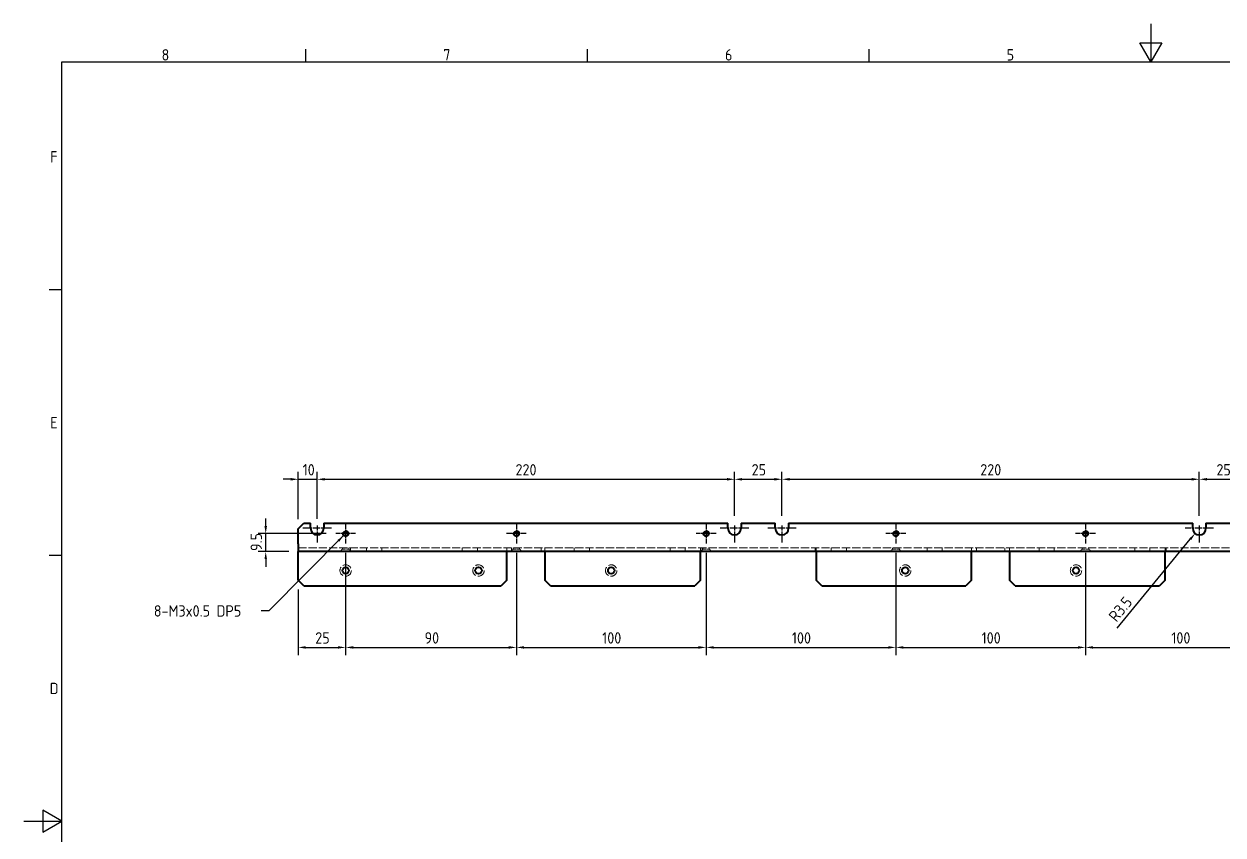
# Model space of a CAD drawing. Header units: millimetres. Extents: x 0 to 1188, y 0 to 840.
# Drawn here: x 0 to 632, y 413 to 840 of the extents above; entities that cross this region are included whole.
import ezdxf

# ---------------------------------------------------------------- set-up
doc = ezdxf.new("R2010")
doc.units = ezdxf.units.MM
doc.header["$LTSCALE"] = 2
doc.linetypes.add('CHAIN', pattern=[0.3543, 0.2362, -0.0295, 0.0591, -0.0295])
doc.linetypes.add('DASHED', pattern=[0.2067, 0.1654, -0.0413])
doc.layers.get('0').update_dxf_attribs({"color": 3, "lineweight": 25})
for name, color, linetype, lineweight in [('가려진 것(ISO)', 2, 'DASHED', 18), ('가시적인 것(ISO)', 3, 'Continuous', 40), ('가시적인 좁은 것(ISO)', 3, 'Continuous', 35), ('경계(ISO)', 7, 'Continuous', 25), ('기호(ISO)', 5, 'Continuous', 25), ('중심 표식(ISO)', 1, 'Continuous', 25), ('치수(ISO)', 2, 'Continuous', 25)]:
    doc.layers.add(name, color=color, linetype=linetype, lineweight=lineweight)
doc.styles.add('문자 텍스트_M2B', font='isocp.shx')
doc.styles.add('치수 텍스트_PSTEK_POSCO', font='isocp.shx')
doc.dimstyles.new('치수_PSTEK_POSCO', dxfattribs={"dimscale": 2, "dimtxt": 3, "dimasz": 2, "dimexe": 2, "dimexo": 2.5, "dimgap": 1, "dimtad": 1, "dimrnd": 1e-08, "dimdsep": 46, "dimtxsty": '치수 텍스트_PSTEK_POSCO', "dimcen": 0.09, "dimdle": 10, "dimclrd": 7, "dimclre": 7, "dimclrt": 2, "dimadec": 1, "dimazin": 2, "dimtfac": 1, "dimtmove": 0, "dimatfit": 3, "dimfxl": 0, "dimtolj": 1, "dimlwd": -1, "dimlwe": -1, "dimarcsym": 0})
doc.dimstyles.new('치수_PSTEK_POSCO$7', dxfattribs={"dimscale": 2, "dimtxt": 3, "dimasz": 2, "dimexe": 2, "dimexo": 2.5, "dimgap": 1, "dimtad": 1, "dimrnd": 1e-08, "dimdsep": 46, "dimtxsty": '치수 텍스트_PSTEK_POSCO', "dimcen": 0.09, "dimdle": 10, "dimclrd": 7, "dimclre": 7, "dimclrt": 2, "dimadec": 1, "dimazin": 2, "dimtfac": 1, "dimtmove": 0, "dimatfit": 3, "dimfxl": 0, "dimtolj": 1, "dimlwd": -1, "dimlwe": -1, "dimarcsym": 0})

# ---------------------------------------------------------------- blocks, each defined once
blk = doc.blocks.new('경계 Default Border')
at = {"layer": '경계(ISO)'}
for p, q in [((74.25, 410), (74.25, 413.4)), ((148.5, 410), (148.5, 413.4)), ((222.75, 410), (222.75, 413.4)), ((10, 350), (6.6, 350)), ((10, 280), (6.6, 280))]:
    blk.add_line(p, q, dxfattribs=at)
at = {"layer": '경계(ISO)', "flags": 128}
for points in [[(297, 420), (297, 410), (294.11, 415), (299.89, 415), (297, 410)], [(10, 10), (10, 410), (584, 410), (584, 10), (10, 10)], [(0, 210), (10, 210), (5, 212.89), (5, 207.11), (10, 210)]]:
    blk.add_lwpolyline(points, dxfattribs=at)
at = {"layer": '경계(ISO)', "color": 2, "char_height": 3, "attachment_point": 7, "style": '문자 텍스트_M2B'}
for s, insert in [('8', (36.27, 410.37)), ('7', (110.52, 410.39)), ('6', (184.77, 410.37)), ('5', (259.02, 410.37)), ('F', (6.93, 383.5)), ('E', (6.93, 313.47)), ('D', (6.77, 243.47))]:
    blk.add_mtext(s, dxfattribs=dict(at, insert=insert))
blk = doc.blocks.new('*D50')
at = {"layer": 'Defpoints', "color": 0, "transparency": 16777216}
for p in [(154.57, 600.14), (144.57, 574.06), (154.57, 574.31)]:
    blk.add_point(p, dxfattribs=at)
at = {"layer": '치수(ISO)', "color": 7, "transparency": 16777216}
for p, q in [((144.57, 579.06), (144.57, 604.14)), ((154.57, 579.31), (154.57, 604.14)), ((140.57, 600.14), (136.57, 600.14)), ((144.57, 600.14), (154.57, 600.14)), ((158.57, 600.14), (162.57, 600.14))]:
    blk.add_line(p, q, dxfattribs=at)
for points in [[(140.57, 600.81), (140.57, 599.47), (144.57, 600.14)], [(158.57, 600.81), (158.57, 599.47), (154.57, 600.14)]]:
    blk.add_solid(points, dxfattribs=at)
at = {"layer": '치수(ISO)', "color": 2, "transparency": 16777216, "insert": (146.87, 605.14), "char_height": 6, "attachment_point": 4, "style": '치수 텍스트_PSTEK_POSCO'}
blk.add_mtext('\\A1;10', dxfattribs=at)
blk = doc.blocks.new('*D51')
at = {"layer": 'Defpoints', "color": 0, "transparency": 16777216}
for p in [(374.57, 600.14), (374.57, 575.81), (154.57, 574.31)]:
    blk.add_point(p, dxfattribs=at)
at = {"layer": '치수(ISO)', "color": 7, "transparency": 16777216}
for p, q in [((154.57, 579.31), (154.57, 604.14)), ((374.57, 580.81), (374.57, 604.14)), ((158.57, 600.14), (370.57, 600.14))]:
    blk.add_line(p, q, dxfattribs=at)
for points in [[(158.57, 600.81), (158.57, 599.47), (154.57, 600.14)], [(370.57, 600.81), (370.57, 599.47), (374.57, 600.14)]]:
    blk.add_solid(points, dxfattribs=at)
at = {"layer": '치수(ISO)', "color": 2, "transparency": 16777216, "insert": (259.11, 605.14), "char_height": 6, "attachment_point": 4, "style": '치수 텍스트_PSTEK_POSCO'}
blk.add_mtext('\\A1;220', dxfattribs=at)
blk = doc.blocks.new('*D52')
at = {"layer": 'Defpoints', "color": 0, "transparency": 16777216}
for p in [(399.57, 600.14), (374.57, 575.81), (399.57, 575.81)]:
    blk.add_point(p, dxfattribs=at)
at = {"layer": '치수(ISO)', "color": 7, "transparency": 16777216}
for p, q in [((374.57, 580.81), (374.57, 604.14)), ((399.57, 580.81), (399.57, 604.14)), ((378.57, 600.14), (395.57, 600.14))]:
    blk.add_line(p, q, dxfattribs=at)
for points in [[(378.57, 600.81), (378.57, 599.47), (374.57, 600.14)], [(395.57, 600.81), (395.57, 599.47), (399.57, 600.14)]]:
    blk.add_solid(points, dxfattribs=at)
at = {"layer": '치수(ISO)', "color": 2, "transparency": 16777216, "insert": (383.59, 605.14), "char_height": 6, "attachment_point": 4, "style": '치수 텍스트_PSTEK_POSCO'}
blk.add_mtext('\\A1;25', dxfattribs=at)
blk = doc.blocks.new('*D53')
at = {"layer": 'Defpoints', "color": 0, "transparency": 16777216}
for p in [(619.57, 600.14), (399.57, 575.81), (619.57, 575.81)]:
    blk.add_point(p, dxfattribs=at)
at = {"layer": '치수(ISO)', "color": 7, "transparency": 16777216}
for p, q in [((399.57, 580.81), (399.57, 604.14)), ((619.57, 580.81), (619.57, 604.14)), ((403.57, 600.14), (615.57, 600.14))]:
    blk.add_line(p, q, dxfattribs=at)
for points in [[(403.57, 600.81), (403.57, 599.47), (399.57, 600.14)], [(615.57, 600.81), (615.57, 599.47), (619.57, 600.14)]]:
    blk.add_solid(points, dxfattribs=at)
at = {"layer": '치수(ISO)', "color": 2, "transparency": 16777216, "insert": (504.11, 605.14), "char_height": 6, "attachment_point": 4, "style": '치수 텍스트_PSTEK_POSCO'}
blk.add_mtext('\\A1;220', dxfattribs=at)
blk = doc.blocks.new('*D54')
at = {"layer": 'Defpoints', "color": 0, "transparency": 16777216}
for p in [(644.57, 600.14), (619.57, 575.81), (644.57, 575.81)]:
    blk.add_point(p, dxfattribs=at)
at = {"layer": '치수(ISO)', "color": 7, "transparency": 16777216}
for p, q in [((619.57, 580.81), (619.57, 604.14)), ((644.57, 580.81), (644.57, 604.14)), ((623.57, 600.14), (640.57, 600.14))]:
    blk.add_line(p, q, dxfattribs=at)
for points in [[(623.57, 600.81), (623.57, 599.47), (619.57, 600.14)], [(640.57, 600.81), (640.57, 599.47), (644.57, 600.14)]]:
    blk.add_solid(points, dxfattribs=at)
at = {"layer": '치수(ISO)', "color": 2, "transparency": 16777216, "insert": (628.59, 605.14), "char_height": 6, "attachment_point": 4, "style": '치수 텍스트_PSTEK_POSCO'}
blk.add_mtext('\\A1;25', dxfattribs=at)
blk = doc.blocks.new('*D57')
at = {"layer": 'Defpoints', "color": 0, "transparency": 16777216}
for p in [(127.43, 571.56), (164.34, 571.56), (144.57, 562.06)]:
    blk.add_point(p, dxfattribs=at)
at = {"layer": '치수(ISO)', "color": 7, "transparency": 16777216}
for p, q in [((127.43, 575.56), (127.43, 579.56)), ((159.34, 571.56), (123.43, 571.56)), ((127.43, 562.06), (127.43, 571.56)), ((139.57, 562.06), (123.43, 562.06)), ((127.43, 558.06), (127.43, 554.06))]:
    blk.add_line(p, q, dxfattribs=at)
for points in [[(126.76, 575.56), (128.1, 575.56), (127.43, 571.56)], [(126.76, 558.06), (128.1, 558.06), (127.43, 562.06)]]:
    blk.add_solid(points, dxfattribs=at)
at = {"layer": '치수(ISO)', "color": 2, "transparency": 16777216, "insert": (122.43, 562.37), "char_height": 6, "attachment_point": 4, "rotation": 90, "style": '치수 텍스트_PSTEK_POSCO'}
blk.add_mtext('\\A1;9.5', dxfattribs=at)
blk = doc.blocks.new('*D59')
at = {"layer": 'Defpoints', "color": 0, "transparency": 16777216}
for p in [(169.57, 566.33), (144.57, 547.06), (169.57, 511.56)]:
    blk.add_point(p, dxfattribs=at)
at = {"layer": '치수(ISO)', "color": 7, "transparency": 16777216}
for p, q in [((169.57, 561.33), (169.57, 507.56)), ((144.57, 542.06), (144.57, 507.56)), ((148.57, 511.56), (165.57, 511.56))]:
    blk.add_line(p, q, dxfattribs=at)
for points in [[(148.57, 512.23), (148.57, 510.9), (144.57, 511.56)], [(165.57, 512.23), (165.57, 510.9), (169.57, 511.56)]]:
    blk.add_solid(points, dxfattribs=at)
at = {"layer": '치수(ISO)', "color": 2, "transparency": 16777216, "insert": (153.55, 516.56), "char_height": 6, "attachment_point": 4, "style": '치수 텍스트_PSTEK_POSCO'}
blk.add_mtext('\\A1;25', dxfattribs=at)
blk = doc.blocks.new('*D60')
at = {"layer": 'Defpoints', "color": 0, "transparency": 16777216}
for p in [(169.57, 566.33), (259.57, 566.33), (259.57, 511.56)]:
    blk.add_point(p, dxfattribs=at)
at = {"layer": '치수(ISO)', "color": 7, "transparency": 16777216}
for p, q in [((169.57, 561.33), (169.57, 507.56)), ((259.57, 561.33), (259.57, 507.56)), ((173.57, 511.56), (255.57, 511.56))]:
    blk.add_line(p, q, dxfattribs=at)
for points in [[(173.57, 512.23), (173.57, 510.9), (169.57, 511.56)], [(255.57, 512.23), (255.57, 510.9), (259.57, 511.56)]]:
    blk.add_solid(points, dxfattribs=at)
at = {"layer": '치수(ISO)', "color": 2, "transparency": 16777216, "insert": (211.16, 516.56), "char_height": 6, "attachment_point": 4, "style": '치수 텍스트_PSTEK_POSCO'}
blk.add_mtext('\\A1;90', dxfattribs=at)
blk = doc.blocks.new('*D61')
at = {"layer": 'Defpoints', "color": 0, "transparency": 16777216}
for p in [(259.57, 566.33), (359.57, 566.33), (359.57, 511.56)]:
    blk.add_point(p, dxfattribs=at)
at = {"layer": '치수(ISO)', "color": 7, "transparency": 16777216}
for p, q in [((259.57, 561.33), (259.57, 507.56)), ((359.57, 561.33), (359.57, 507.56)), ((263.57, 511.56), (355.57, 511.56))]:
    blk.add_line(p, q, dxfattribs=at)
for points in [[(263.57, 512.23), (263.57, 510.9), (259.57, 511.56)], [(355.57, 512.23), (355.57, 510.9), (359.57, 511.56)]]:
    blk.add_solid(points, dxfattribs=at)
at = {"layer": '치수(ISO)', "color": 2, "transparency": 16777216, "insert": (304.79, 516.56), "char_height": 6, "attachment_point": 4, "style": '치수 텍스트_PSTEK_POSCO'}
blk.add_mtext('\\A1;100', dxfattribs=at)
blk = doc.blocks.new('*D62')
at = {"layer": 'Defpoints', "color": 0, "transparency": 16777216}
for p in [(359.57, 566.33), (459.57, 566.33), (459.57, 511.56)]:
    blk.add_point(p, dxfattribs=at)
at = {"layer": '치수(ISO)', "color": 7, "transparency": 16777216}
for p, q in [((359.57, 561.33), (359.57, 507.56)), ((459.57, 561.33), (459.57, 507.56)), ((363.57, 511.56), (455.57, 511.56))]:
    blk.add_line(p, q, dxfattribs=at)
for points in [[(363.57, 512.23), (363.57, 510.9), (359.57, 511.56)], [(455.57, 512.23), (455.57, 510.9), (459.57, 511.56)]]:
    blk.add_solid(points, dxfattribs=at)
at = {"layer": '치수(ISO)', "color": 2, "transparency": 16777216, "insert": (404.79, 516.56), "char_height": 6, "attachment_point": 4, "style": '치수 텍스트_PSTEK_POSCO'}
blk.add_mtext('\\A1;100', dxfattribs=at)
blk = doc.blocks.new('*D63')
at = {"layer": 'Defpoints', "color": 0, "transparency": 16777216}
for p in [(459.57, 566.33), (559.57, 566.33), (559.57, 511.56)]:
    blk.add_point(p, dxfattribs=at)
at = {"layer": '치수(ISO)', "color": 7, "transparency": 16777216}
for p, q in [((459.57, 561.33), (459.57, 507.56)), ((559.57, 561.33), (559.57, 507.56)), ((463.57, 511.56), (555.57, 511.56))]:
    blk.add_line(p, q, dxfattribs=at)
for points in [[(463.57, 512.23), (463.57, 510.9), (459.57, 511.56)], [(555.57, 512.23), (555.57, 510.9), (559.57, 511.56)]]:
    blk.add_solid(points, dxfattribs=at)
at = {"layer": '치수(ISO)', "color": 2, "transparency": 16777216, "insert": (504.79, 516.56), "char_height": 6, "attachment_point": 4, "style": '치수 텍스트_PSTEK_POSCO'}
blk.add_mtext('\\A1;100', dxfattribs=at)
blk = doc.blocks.new('*D64')
at = {"layer": 'Defpoints', "color": 0, "transparency": 16777216}
for p in [(559.57, 566.33), (659.57, 566.33), (659.57, 511.56)]:
    blk.add_point(p, dxfattribs=at)
at = {"layer": '치수(ISO)', "color": 7, "transparency": 16777216}
for p, q in [((559.57, 561.33), (559.57, 507.56)), ((659.57, 561.33), (659.57, 507.56)), ((563.57, 511.56), (655.57, 511.56))]:
    blk.add_line(p, q, dxfattribs=at)
for points in [[(563.57, 512.23), (563.57, 510.9), (559.57, 511.56)], [(655.57, 512.23), (655.57, 510.9), (659.57, 511.56)]]:
    blk.add_solid(points, dxfattribs=at)
at = {"layer": '치수(ISO)', "color": 2, "transparency": 16777216, "insert": (604.79, 516.56), "char_height": 6, "attachment_point": 4, "style": '치수 텍스트_PSTEK_POSCO'}
blk.add_mtext('\\A1;100', dxfattribs=at)
blk = doc.blocks.new('*D68')
at = {"layer": 'Defpoints', "color": 0, "transparency": 16777216}
for p in [(617.34, 571.61), (619.57, 574.31)]:
    blk.add_point(p, dxfattribs=at)
at = {"layer": '치수(ISO)', "color": 7, "transparency": 16777216}
blk.add_line((576.21, 521.71), (614.8, 568.53), dxfattribs=at)
blk.add_solid([(614.28, 568.95), (615.31, 568.1), (617.34, 571.61)], dxfattribs=at)
at = {"layer": '치수(ISO)', "color": 2, "transparency": 16777216, "insert": (573.63, 526.43), "char_height": 6, "attachment_point": 4, "rotation": 50.50543, "style": '치수 텍스트_PSTEK_POSCO'}
blk.add_mtext('\\A1;R3.5', dxfattribs=at)

msp = doc.modelspace()

# ---------------------------------------------------------------- linework, layer by layer
at = {"layer": '가려진 것(ISO)', "ltscale": 13.080328}
msp.add_line((144.5685, 564.0641), (874.5685, 564.0641), dxfattribs=at)
at = {"layer": '가려진 것(ISO)', "ltscale": 1.750771}
for p, q in [((167.8685, 563.3641), (166.5685, 562.0641)), ((171.2685, 563.3641), (172.5685, 562.0641)), ((257.8685, 563.3641), (256.5685, 562.0641)), ((261.2685, 563.3641), (262.5685, 562.0641)), ((357.8685, 563.3641), (356.5685, 562.0641)), ((361.2685, 563.3641), (362.5685, 562.0641)), ((457.8685, 563.3641), (456.5685, 562.0641)), ((461.2685, 563.3641), (462.5685, 562.0641)), ((557.8685, 563.3641), (556.5685, 562.0641)), ((561.2685, 563.3641), (562.5685, 562.0641))]:
    msp.add_line(p, q, dxfattribs=at)
at = {"layer": '가려진 것(ISO)', "ltscale": 0.666544}
for p, q in [((167.8685, 564.0641), (167.8685, 563.3641)), ((171.2685, 564.0641), (171.2685, 563.3641)), ((257.8685, 564.0641), (257.8685, 563.3641)), ((261.2685, 564.0641), (261.2685, 563.3641)), ((357.8685, 564.0641), (357.8685, 563.3641)), ((361.2685, 564.0641), (361.2685, 563.3641)), ((457.8685, 564.0641), (457.8685, 563.3641)), ((461.2685, 564.0641), (461.2685, 563.3641)), ((557.8685, 564.0641), (557.8685, 563.3641)), ((561.2685, 564.0641), (561.2685, 563.3641))]:
    msp.add_line(p, q, dxfattribs=at)
at = {"layer": '가려진 것(ISO)', "ltscale": 5.086114}
for p, q in [((167.8685, 563.3641), (171.2685, 563.3641)), ((257.8685, 563.3641), (261.2685, 563.3641)), ((357.8685, 563.3641), (361.2685, 563.3641)), ((457.8685, 563.3641), (461.2685, 563.3641)), ((557.8685, 563.3641), (561.2685, 563.3641))]:
    msp.add_line(p, q, dxfattribs=at)
at = {"layer": '가려진 것(ISO)', "ltscale": 1.904597}
for p, q in [((172.0685, 562.0641), (172.0685, 564.0641)), ((180.5685, 564.0641), (180.5685, 562.0641)), ((188.5685, 564.0641), (188.5685, 562.0641)), ((231.0685, 564.0641), (231.0685, 562.0641)), ((239.0685, 564.0641), (239.0685, 562.0641)), ((254.5685, 564.0641), (254.5685, 562.0641)), ((257.0685, 562.0641), (257.0685, 564.0641)), ((272.5685, 562.0641), (272.5685, 564.0641)), ((274.5685, 562.0641), (274.5685, 564.0641)), ((290.0685, 564.0641), (290.0685, 562.0641)), ((298.0685, 564.0641), (298.0685, 562.0641)), ((340.5685, 564.0641), (340.5685, 562.0641)), ((348.5685, 564.0641), (348.5685, 562.0641)), ((356.5685, 564.0641), (356.5685, 562.0641)), ((357.5685, 562.0641), (357.5685, 564.0641)), ((417.0685, 562.0641), (417.0685, 564.0641)), ((417.5685, 562.0641), (417.5685, 564.0641)), ((425.5685, 564.0641), (425.5685, 562.0641)), ((433.5685, 564.0641), (433.5685, 562.0641)), ((476.0685, 564.0641), (476.0685, 562.0641)), ((484.0685, 564.0641), (484.0685, 562.0641)), ((499.5685, 564.0641), (499.5685, 562.0641)), ((502.0685, 562.0641), (502.0685, 564.0641)), ((517.0685, 562.0641), (517.0685, 564.0641)), ((519.5685, 562.0641), (519.5685, 564.0641)), ((535.0685, 564.0641), (535.0685, 562.0641)), ((543.0685, 564.0641), (543.0685, 562.0641)), ((585.5685, 564.0641), (585.5685, 562.0641)), ((593.5685, 564.0641), (593.5685, 562.0641)), ((601.5685, 564.0641), (601.5685, 562.0641)), ((602.0685, 562.0641), (602.0685, 564.0641))]:
    msp.add_line(p, q, dxfattribs=at)
at = {"layer": '가려진 것(ISO)', "ltscale": 15.198803}
for centre in [(169.5685, 552.0641), (239.5685, 552.0641), (309.5685, 552.0641), (464.5685, 552.0641), (554.5685, 552.0641)]:
    msp.add_circle(centre, 3, dxfattribs=at)
at = {"layer": '가시적인 것(ISO)'}
for p, q in [((144.5685, 574.0641), (147.5685, 577.0641)), ((147.5685, 577.0641), (151.0685, 577.0641)), ((151.0685, 574.3141), (151.0685, 577.0641)), ((158.0685, 577.0641), (371.0685, 577.0641)), ((158.0685, 577.0641), (158.0685, 574.3141)), ((371.0685, 574.3141), (371.0685, 577.0641)), ((378.0685, 577.0641), (396.0685, 577.0641)), ((378.0685, 577.0641), (378.0685, 574.3141)), ((396.0685, 574.3141), (396.0685, 577.0641)), ((403.0685, 577.0641), (616.0685, 577.0641)), ((403.0685, 577.0641), (403.0685, 574.3141)), ((616.0685, 574.3141), (616.0685, 577.0641)), ((623.0685, 577.0641), (641.0685, 577.0641)), ((623.0685, 577.0641), (623.0685, 574.3141)), ((144.5685, 566.0641), (144.5685, 574.0641)), ((144.5685, 566.0641), (144.5685, 562.0641)), ((144.5685, 560.0641), (144.5685, 562.0641)), ((874.5685, 562.0641), (144.5685, 562.0641)), ((144.5685, 547.0641), (144.5685, 560.0641)), ((254.5685, 560.0641), (254.5685, 562.0641)), ((254.5685, 547.0641), (254.5685, 560.0641)), ((274.5685, 562.0641), (274.5685, 560.0641)), ((274.5685, 560.0641), (274.5685, 547.0641)), ((356.5685, 560.0641), (356.5685, 562.0641)), ((356.5685, 547.0641), (356.5685, 560.0641)), ((417.5685, 562.0641), (417.5685, 560.0641)), ((417.5685, 560.0641), (417.5685, 547.0641)), ((499.5685, 560.0641), (499.5685, 562.0641)), ((499.5685, 547.0641), (499.5685, 560.0641)), ((519.5685, 562.0641), (519.5685, 560.0641)), ((519.5685, 560.0641), (519.5685, 547.0641)), ((601.5685, 560.0641), (601.5685, 562.0641)), ((601.5685, 547.0641), (601.5685, 560.0641)), ((147.5685, 544.0641), (144.5685, 547.0641)), ((147.5685, 544.0641), (251.5685, 544.0641)), ((254.5685, 547.0641), (251.5685, 544.0641)), ((277.5685, 544.0641), (274.5685, 547.0641)), ((277.5685, 544.0641), (353.5685, 544.0641)), ((356.5685, 547.0641), (353.5685, 544.0641)), ((420.5685, 544.0641), (417.5685, 547.0641)), ((420.5685, 544.0641), (496.5685, 544.0641)), ((499.5685, 547.0641), (496.5685, 544.0641)), ((522.5685, 544.0641), (519.5685, 547.0641)), ((522.5685, 544.0641), (598.5685, 544.0641)), ((601.5685, 547.0641), (598.5685, 544.0641))]:
    msp.add_line(p, q, dxfattribs=at)
for centre, radius in [((169.5685, 571.5641), 1.2295), ((259.5685, 571.5641), 1.2295), ((359.5685, 571.5641), 1.2295), ((459.5685, 571.5641), 1.2295), ((559.5685, 571.5641), 1.2295), ((169.5685, 552.0641), 1.7), ((239.5685, 552.0641), 1.7), ((309.5685, 552.0641), 1.7), ((464.5685, 552.0641), 1.7), ((554.5685, 552.0641), 1.7)]:
    msp.add_circle(centre, radius, dxfattribs=at)
for centre in [(154.5685, 574.3141), (374.5685, 574.3141), (399.5685, 574.3141), (619.5685, 574.3141)]:
    msp.add_arc(centre, 3.5, 180, 0, dxfattribs=at)
at = {"layer": '가시적인 좁은 것(ISO)'}
for centre in [(169.5685, 571.5641), (259.5685, 571.5641), (359.5685, 571.5641), (459.5685, 571.5641), (559.5685, 571.5641)]:
    msp.add_arc(centre, 1.5, 170, 80, dxfattribs=at)
at = {"layer": '중심 표식(ISO)', "linetype": 'CHAIN', "ltscale": 5.000333}
for p, q in [((154.5685, 575.8141), (154.5685, 566.8141)), ((374.5685, 575.8141), (374.5685, 566.8141)), ((399.5685, 575.8141), (399.5685, 566.8141)), ((619.5685, 575.8141), (619.5685, 566.8141))]:
    msp.add_line(p, q, dxfattribs=at)
at = {"layer": '중심 표식(ISO)', "linetype": 'CHAIN', "ltscale": 5.810959}
for p, q in [((169.5685, 576.7936), (169.5685, 566.3346)), ((259.5685, 576.7936), (259.5685, 566.3346)), ((359.5685, 576.7936), (359.5685, 566.3346)), ((459.5685, 576.7936), (459.5685, 566.3346)), ((559.5685, 576.7936), (559.5685, 566.3346)), ((174.798, 571.5641), (164.339, 571.5641)), ((264.798, 571.5641), (254.339, 571.5641)), ((364.798, 571.5641), (354.339, 571.5641)), ((464.798, 571.5641), (454.339, 571.5641)), ((564.798, 571.5641), (554.339, 571.5641))]:
    msp.add_line(p, q, dxfattribs=at)
at = {"layer": '중심 표식(ISO)', "linetype": 'CHAIN', "ltscale": 8.333956}
for p, q in [((162.0685, 574.3141), (147.0685, 574.3141)), ((382.0685, 574.3141), (367.0685, 574.3141)), ((407.0685, 574.3141), (392.0685, 574.3141)), ((627.0685, 574.3141), (612.0685, 574.3141))]:
    msp.add_line(p, q, dxfattribs=at)

# ---------------------------------------------------------------- block references
at = {"xscale": 2, "yscale": 2, "zscale": 2}
msp.add_blockref('경계 Default Border', (0, 0), dxfattribs=at)

# ---------------------------------------------------------------- texts
at = {"layer": '기호(ISO)', "color": 2, "insert": (68.4389, 530.7889), "char_height": 6, "width": 54.561673, "attachment_point": 4, "line_spacing_factor": 0.525, "style": '치수 텍스트_PSTEK_POSCO'}
msp.add_mtext('{8-M3x0.5 DP5}', dxfattribs=at)

# ---------------------------------------------------------------- dimensions: what is measured, and where the dimension line sits
at = {"layer": '치수(ISO)', "color": 7}
for base, p1, p2, angle, override, picture, middle in [((154.5685, 600.1405), (144.5685, 574.0641), (154.5685, 574.3141), 180, {"dimdec": 2, "dimtp": 0, "dimtm": 0, "dimtdec": 2, "dimtofl": 1, "dimatfit": 1}, '*D50', (149.5685, 600.1405)), ((374.5685, 600.1405), (154.5685, 574.3141), (374.5685, 575.8141), 180, {"dimdec": 2, "dimtp": 0, "dimtm": 0, "dimtdec": 2, "dimtofl": 0, "dimatfit": 1}, '*D51', (264.5885, 600.1405)), ((399.5685, 600.1405), (374.5685, 575.8141), (399.5685, 575.8141), 180, {"dimdec": 2, "dimtp": 0, "dimtm": 0, "dimtdec": 2, "dimtofl": 0, "dimatfit": 1}, '*D52', (387.0885, 600.1405)), ((619.5685, 600.1405), (399.5685, 575.8141), (619.5685, 575.8141), 180, {"dimdec": 2, "dimtp": 0, "dimtm": 0, "dimtdec": 2, "dimtofl": 0, "dimatfit": 1}, '*D53', (509.5885, 600.1405)), ((644.5685, 600.1405), (619.5685, 575.8141), (644.5685, 575.8141), 180, {"dimdec": 2, "dimtp": 0, "dimtm": 0, "dimtdec": 2, "dimtofl": 0, "dimatfit": 1}, '*D54', (632.0885, 600.1405)), ((127.4309, 571.5641), (144.5685, 562.0641), (164.339, 571.5641), 90, {"dimdec": 2, "dimtp": 0, "dimtm": 0, "dimtdec": 2, "dimtofl": 1, "dimatfit": 1}, '*D57', (127.4309, 566.8141)), ((169.5685, 511.5641), (144.5685, 547.0641), (169.5685, 566.3346), 180, {"dimdec": 2, "dimtp": 0, "dimtm": 0, "dimtdec": 2, "dimtofl": 0, "dimatfit": 1}, '*D59', (157.0485, 511.5641)), ((259.5685, 511.5641), (169.5685, 566.3346), (259.5685, 566.3346), 180, {"dimdec": 2, "dimtp": 0, "dimtm": 0, "dimtdec": 2, "dimtofl": 0, "dimatfit": 1}, '*D60', (214.5885, 511.5641)), ((359.5685, 511.5641), (259.5685, 566.3346), (359.5685, 566.3346), 180, {"dimdec": 2, "dimtp": 0, "dimtm": 0, "dimtdec": 2, "dimtofl": 0, "dimatfit": 1}, '*D61', (309.5885, 511.5641)), ((459.5685, 511.5641), (359.5685, 566.3346), (459.5685, 566.3346), 180, {"dimdec": 2, "dimtp": 0, "dimtm": 0, "dimtdec": 2, "dimtofl": 0, "dimatfit": 1}, '*D62', (409.5885, 511.5641)), ((559.5685, 511.5641), (459.5685, 566.3346), (559.5685, 566.3346), 180, {"dimdec": 2, "dimtp": 0, "dimtm": 0, "dimtdec": 2, "dimtofl": 0, "dimatfit": 1}, '*D63', (509.5885, 511.5641)), ((659.5685, 511.5641), (559.5685, 566.3346), (659.5685, 566.3346), 180, {"dimdec": 2, "dimtp": 0, "dimtm": 0, "dimtdec": 2, "dimtofl": 0, "dimatfit": 1}, '*D64', (609.5885, 511.5641))]:
    dim = msp.add_linear_dim(base=base, p1=p1, p2=p2, angle=angle, dimstyle='치수_PSTEK_POSCO', override=override, dxfattribs=at)
    dim.commit()
    dim.dimension.update_dxf_attribs({"geometry": picture, "text_midpoint": middle, "dimtype": 160})
dim = msp.add_radius_dim(center=(619.5685, 574.3141), mpoint=(617.3425, 571.6132), dimstyle='치수_PSTEK_POSCO', override={"dimdec": 2, "dimcen": 0, "dimtp": 0, "dimtm": 0, "dimtdec": 2, "dimtofl": 0}, dxfattribs=at)
dim.commit()
dim.dimension.update_dxf_attribs({"geometry": '*D68', "text_midpoint": (581.7631, 528.4435), "dimtype": 164})

# ---------------------------------------------------------------- leaders
at = {"layer": '기호(ISO)', "color": 7, "annotation_type": 0, "has_hookline": 1, "hookline_direction": 1, "text_width": 47.0485}
msp.add_leader([(168.5079, 570.5034), (129.0006, 530.7889), (125.0006, 530.7889)], dimstyle='치수_PSTEK_POSCO$7', override={"dimtad": 0}, dxfattribs=at)

doc.saveas('drawing.dxf')
